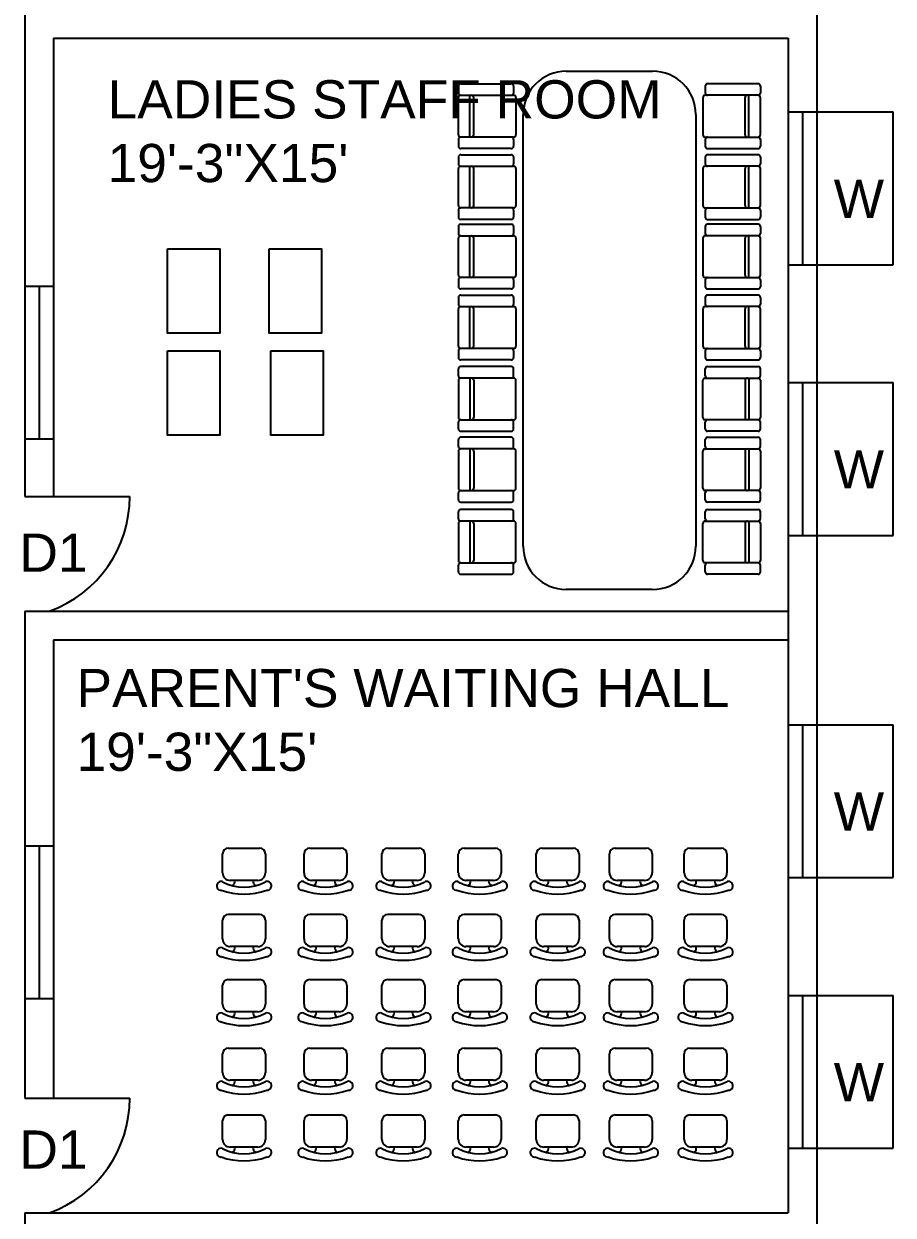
# Model space of a CAD drawing. Header units: inches. Extents: x 677 to 5195, y 405 to 5099.
# Drawn here: x 1105.9 to 1379.2, y 1172.4 to 1546.7 of the extents above; entities that cross this region are included whole.
import ezdxf

# ---------------------------------------------------------------- set-up
doc = ezdxf.new("R2010")
doc.units = ezdxf.units.IN
doc.header["$MEASUREMENT"] = 0
for name, color, linetype in [('blocks', 255, 'Continuous'), ('door', 180, 'Continuous'), ('text', 240, 'Continuous'), ('window', 104, 'Continuous')]:
    doc.layers.add(name, color=color, linetype=linetype)
doc.styles.get("Standard").update_dxf_attribs({"font": 'arial.ttf'})

# ---------------------------------------------------------------- blocks, each defined once
blk = doc.blocks.new('A$C1BC07270')
for p, q in [((1111, 4168), (1111, 3464)), ((1143, 4200), (1239, 4200)), ((1271, 4168), (1271, 3432)), ((1819, 4200), (1303, 4200)), ((1851, 3432), (1851, 4168)), ((1883, 4200), (1979, 4200)), ((2011, 3464), (2011, 4168)), ((2114, 4168), (2114, 3464)), ((2146, 4200), (2242, 4200)), ((2274, 4168), (2274, 3432)), ((2822, 4200), (2306, 4200)), ((2854, 3432), (2854, 4168)), ((2886, 4200), (2982, 4200)), ((3014, 3464), (3014, 4168)), ((3098, 4168), (3098, 3464)), ((3130, 4200), (3226, 4200)), ((3258, 4168), (3258, 3432)), ((3806, 4200), (3290, 4200)), ((3838, 3432), (3838, 4168)), ((3870, 4200), (3966, 4200)), ((3998, 3464), (3998, 4168)), ((4090, 3464), (4090, 4168)), ((4218, 4200), (4122, 4200)), ((4250, 3432), (4250, 4168)), ((4282, 4200), (4798, 4200)), ((4830, 4168), (4830, 3432)), ((4958, 4200), (4862, 4200)), ((4990, 4168), (4990, 3464)), ((5075, 3464), (5075, 4168)), ((5203, 4200), (5107, 4200)), ((5235, 3432), (5235, 4168)), ((5267, 4200), (5783, 4200)), ((5815, 4168), (5815, 3432)), ((5943, 4200), (5847, 4200)), ((5975, 4168), (5975, 3464)), ((6041, 3464), (6041, 4168)), ((6169, 4200), (6073, 4200)), ((6201, 3432), (6201, 4168)), ((6233, 4200), (6749, 4200)), ((6781, 4168), (6781, 3432)), ((6909, 4200), (6813, 4200)), ((6941, 4168), (6941, 3464)), ((7026, 3464), (7026, 4168)), ((7154, 4200), (7058, 4200)), ((7186, 3432), (7186, 4168)), ((7218, 4200), (7734, 4200)), ((7766, 4168), (7766, 3432)), ((7894, 4200), (7798, 4200)), ((7926, 4168), (7926, 3464)), ((1851, 4040), (1271, 4040)), ((1819, 3987), (1303, 3987)), ((2854, 4040), (2274, 4040)), ((2822, 3987), (2306, 3987)), ((3838, 4040), (3258, 4040)), ((3806, 3987), (3290, 3987)), ((4250, 4040), (4830, 4040)), ((4282, 3987), (4798, 3987)), ((5235, 4040), (5815, 4040)), ((5267, 3987), (5783, 3987)), ((6201, 4040), (6781, 4040)), ((6233, 3987), (6749, 3987)), ((7186, 4040), (7766, 4040)), ((7218, 3987), (7734, 3987)), ((1143, 3432), (1239, 3432)), ((1303, 3400), (1819, 3400)), ((1883, 3432), (1979, 3432)), ((2146, 3432), (2242, 3432)), ((2306, 3400), (2822, 3400)), ((2886, 3432), (2982, 3432)), ((3130, 3432), (3226, 3432)), ((3290, 3400), (3806, 3400)), ((3870, 3432), (3966, 3432)), ((4218, 3432), (4122, 3432)), ((4798, 3400), (4282, 3400)), ((4958, 3432), (4862, 3432)), ((5203, 3432), (5107, 3432)), ((5783, 3400), (5267, 3400)), ((5943, 3432), (5847, 3432)), ((6169, 3432), (6073, 3432)), ((6749, 3400), (6233, 3400)), ((6909, 3432), (6813, 3432)), ((7154, 3432), (7058, 3432)), ((7734, 3400), (7218, 3400)), ((7894, 3432), (7798, 3432)), ((1500, 3300), (7500, 3300)), ((900, 1500), (900, 2700)), ((8100, 2700), (8100, 1500)), ((7500, 900), (1500, 900)), ((1111, 32), (1111, 736)), ((1143, 768), (1239, 768)), ((1271, 32), (1271, 768)), ((1303, 800), (1819, 800)), ((1851, 768), (1851, 32)), ((1883, 768), (1979, 768)), ((2011, 736), (2011, 32)), ((2114, 32), (2114, 736)), ((2146, 768), (2242, 768)), ((2274, 32), (2274, 768)), ((2306, 800), (2822, 800)), ((2854, 768), (2854, 32)), ((2886, 768), (2982, 768)), ((3014, 736), (3014, 32)), ((3098, 32), (3098, 736)), ((3130, 768), (3226, 768)), ((3258, 32), (3258, 768)), ((3290, 800), (3806, 800)), ((3838, 768), (3838, 32)), ((3870, 768), (3966, 768)), ((3998, 736), (3998, 32)), ((4090, 736), (4090, 32)), ((4218, 768), (4122, 768)), ((4250, 768), (4250, 32)), ((4798, 800), (4282, 800)), ((4830, 32), (4830, 768)), ((4958, 768), (4862, 768)), ((4990, 32), (4990, 736)), ((5075, 736), (5075, 32)), ((5203, 768), (5107, 768)), ((5235, 768), (5235, 32)), ((5783, 800), (5267, 800)), ((5815, 32), (5815, 768)), ((5943, 768), (5847, 768)), ((5975, 32), (5975, 736)), ((6041, 736), (6041, 32)), ((6169, 768), (6073, 768)), ((6201, 768), (6201, 32)), ((6749, 800), (6233, 800)), ((6781, 32), (6781, 768)), ((6909, 768), (6813, 768)), ((6941, 32), (6941, 736)), ((7026, 736), (7026, 32)), ((7154, 768), (7058, 768)), ((7186, 768), (7186, 32)), ((7734, 800), (7218, 800)), ((7766, 32), (7766, 768)), ((7894, 768), (7798, 768)), ((7926, 32), (7926, 736)), ((1819, 213), (1303, 213)), ((2822, 213), (2306, 213)), ((3806, 213), (3290, 213)), ((4282, 213), (4798, 213)), ((5267, 213), (5783, 213)), ((6233, 213), (6749, 213)), ((7218, 213), (7734, 213)), ((1851, 160), (1271, 160)), ((2854, 160), (2274, 160)), ((3838, 160), (3258, 160)), ((4250, 160), (4830, 160)), ((5235, 160), (5815, 160)), ((6201, 160), (6781, 160)), ((7186, 160), (7766, 160)), ((1143, 0), (1239, 0)), ((1819, 0), (1303, 0)), ((1883, 0), (1979, 0)), ((2146, 0), (2242, 0)), ((2822, 0), (2306, 0)), ((2886, 0), (2982, 0)), ((3130, 0), (3226, 0)), ((3806, 0), (3290, 0)), ((3870, 0), (3966, 0)), ((4218, 0), (4122, 0)), ((4282, 0), (4798, 0)), ((4958, 0), (4862, 0)), ((5203, 0), (5107, 0)), ((5267, 0), (5783, 0)), ((5943, 0), (5847, 0)), ((6169, 0), (6073, 0)), ((6233, 0), (6749, 0)), ((6909, 0), (6813, 0)), ((7154, 0), (7058, 0)), ((7218, 0), (7734, 0)), ((7894, 0), (7798, 0))]:
    blk.add_line(p, q)
for centre, radius, start, end in [((1143, 4168), 32, 90, 180), ((1239, 4168), 32, 0, 90), ((1303, 4168), 32, 90, 180), ((1819, 4168), 32, 0, 90), ((1883, 4168), 32, 90, 180), ((1979, 4168), 32, 0, 90), ((2146, 4168), 32, 90, 180), ((2242, 4168), 32, 0, 90), ((2306, 4168), 32, 90, 180), ((2822, 4168), 32, 0, 90), ((2886, 4168), 32, 90, 180), ((2982, 4168), 32, 0, 90), ((3130, 4168), 32, 90, 180), ((3226, 4168), 32, 0, 90), ((3290, 4168), 32, 90, 180), ((3806, 4168), 32, 0, 90), ((3870, 4168), 32, 90, 180), ((3966, 4168), 32, 0, 90), ((4122, 4168), 32, 90, 180), ((4218, 4168), 32, 0, 90), ((4282, 4168), 32, 90, 180), ((4798, 4168), 32, 0, 90), ((4862, 4168), 32, 90, 180), ((4958, 4168), 32, 0, 90), ((5107, 4168), 32, 90, 180), ((5203, 4168), 32, 0, 90), ((5267, 4168), 32, 90, 180), ((5783, 4168), 32, 0, 90), ((5847, 4168), 32, 90, 180), ((5943, 4168), 32, 0, 90), ((6073, 4168), 32, 90, 180), ((6169, 4168), 32, 0, 90), ((6233, 4168), 32, 90, 180), ((6749, 4168), 32, 0, 90), ((6813, 4168), 32, 90, 180), ((6909, 4168), 32, 0, 90), ((7058, 4168), 32, 90, 180), ((7154, 4168), 32, 0, 90), ((7218, 4168), 32, 90, 180), ((7734, 4168), 32, 0, 90), ((7798, 4168), 32, 90, 180), ((7894, 4168), 32, 0, 90), ((1303, 4019), 32, 180, 270), ((1819, 4019), 32, 270, 0), ((2306, 4019), 32, 180, 270), ((2822, 4019), 32, 270, 0), ((3290, 4019), 32, 180, 270), ((3806, 4019), 32, 270, 0), ((4282, 4019), 32, 180, 270), ((4798, 4019), 32, 270, 0), ((5267, 4019), 32, 180, 270), ((5783, 4019), 32, 270, 0), ((6233, 4019), 32, 180, 270), ((6749, 4019), 32, 270, 0), ((7218, 4019), 32, 180, 270), ((7734, 4019), 32, 270, 0), ((1143, 3464), 32, 180, 270), ((1239, 3464), 32, 270, 0), ((1303, 3432), 32, 180, 270), ((1819, 3432), 32, 270, 0), ((1883, 3464), 32, 180, 270), ((1979, 3464), 32, 270, 0), ((2146, 3464), 32, 180, 270), ((2242, 3464), 32, 270, 0), ((2306, 3432), 32, 180, 270), ((2822, 3432), 32, 270, 0), ((2886, 3464), 32, 180, 270), ((2982, 3464), 32, 270, 0), ((3130, 3464), 32, 180, 270), ((3226, 3464), 32, 270, 0), ((3290, 3432), 32, 180, 270), ((3806, 3432), 32, 270, 0), ((3870, 3464), 32, 180, 270), ((3966, 3464), 32, 270, 0), ((4122, 3464), 32, 180, 270), ((4218, 3464), 32, 270, 0), ((4282, 3432), 32, 180, 270), ((4798, 3432), 32, 270, 0), ((4862, 3464), 32, 180, 270), ((4958, 3464), 32, 270, 0), ((5107, 3464), 32, 180, 270), ((5203, 3464), 32, 270, 0), ((5267, 3432), 32, 180, 270), ((5783, 3432), 32, 270, 0), ((5847, 3464), 32, 180, 270), ((5943, 3464), 32, 270, 0), ((6073, 3464), 32, 180, 270), ((6169, 3464), 32, 270, 0), ((6233, 3432), 32, 180, 270), ((6749, 3432), 32, 270, 0), ((6813, 3464), 32, 180, 270), ((6909, 3464), 32, 270, 0), ((7058, 3464), 32, 180, 270), ((7154, 3464), 32, 270, 0), ((7218, 3432), 32, 180, 270), ((7734, 3432), 32, 270, 0), ((7798, 3464), 32, 180, 270), ((7894, 3464), 32, 270, 0), ((1500, 2700), 600, 90, 180), ((7500, 2700), 600, 0, 90), ((1500, 1500), 600, 180, 270), ((7500, 1500), 600, 270, 0), ((1143, 736), 32, 90, 180), ((1239, 736), 32, 0, 90), ((1303, 768), 32, 90, 180), ((1819, 768), 32, 0, 90), ((1883, 736), 32, 90, 180), ((1979, 736), 32, 0, 90), ((2146, 736), 32, 90, 180), ((2242, 736), 32, 0, 90), ((2306, 768), 32, 90, 180), ((2822, 768), 32, 0, 90), ((2886, 736), 32, 90, 180), ((2982, 736), 32, 0, 90), ((3130, 736), 32, 90, 180), ((3226, 736), 32, 0, 90), ((3290, 768), 32, 90, 180), ((3806, 768), 32, 0, 90), ((3870, 736), 32, 90, 180), ((3966, 736), 32, 0, 90), ((4122, 736), 32, 90, 180), ((4218, 736), 32, 0, 90), ((4282, 768), 32, 90, 180), ((4798, 768), 32, 0, 90), ((4862, 736), 32, 90, 180), ((4958, 736), 32, 0, 90), ((5107, 736), 32, 90, 180), ((5203, 736), 32, 0, 90), ((5267, 768), 32, 90, 180), ((5783, 768), 32, 0, 90), ((5847, 736), 32, 90, 180), ((5943, 736), 32, 0, 90), ((6073, 736), 32, 90, 180), ((6169, 736), 32, 0, 90), ((6233, 768), 32, 90, 180), ((6749, 768), 32, 0, 90), ((6813, 736), 32, 90, 180), ((6909, 736), 32, 0, 90), ((7058, 736), 32, 90, 180), ((7154, 736), 32, 0, 90), ((7218, 768), 32, 90, 180), ((7734, 768), 32, 0, 90), ((7798, 736), 32, 90, 180), ((7894, 736), 32, 0, 90), ((1303, 181), 32, 90, 180), ((1819, 181), 32, 0, 90), ((2306, 181), 32, 90, 180), ((2822, 181), 32, 0, 90), ((3290, 181), 32, 90, 180), ((3806, 181), 32, 0, 90), ((4282, 181), 32, 90, 180), ((4798, 181), 32, 0, 90), ((5267, 181), 32, 90, 180), ((5783, 181), 32, 0, 90), ((6233, 181), 32, 90, 180), ((6749, 181), 32, 0, 90), ((7218, 181), 32, 90, 180), ((7734, 181), 32, 0, 90), ((1143, 32), 32, 180, 270), ((1239, 32), 32, 270, 0), ((1303, 32), 32, 180, 270), ((1819, 32), 32, 270, 0), ((1883, 32), 32, 180, 270), ((1979, 32), 32, 270, 0), ((2146, 32), 32, 180, 270), ((2242, 32), 32, 270, 0), ((2306, 32), 32, 180, 270), ((2822, 32), 32, 270, 0), ((2886, 32), 32, 180, 270), ((2982, 32), 32, 270, 0), ((3130, 32), 32, 180, 270), ((3226, 32), 32, 270, 0), ((3290, 32), 32, 180, 270), ((3806, 32), 32, 270, 0), ((3870, 32), 32, 180, 270), ((3966, 32), 32, 270, 0), ((4122, 32), 32, 180, 270), ((4218, 32), 32, 270, 0), ((4282, 32), 32, 180, 270), ((4798, 32), 32, 270, 0), ((4862, 32), 32, 180, 270), ((4958, 32), 32, 270, 0), ((5107, 32), 32, 180, 270), ((5203, 32), 32, 270, 0), ((5267, 32), 32, 180, 270), ((5783, 32), 32, 270, 0), ((5847, 32), 32, 180, 270), ((5943, 32), 32, 270, 0), ((6073, 32), 32, 180, 270), ((6169, 32), 32, 270, 0), ((6233, 32), 32, 180, 270), ((6749, 32), 32, 270, 0), ((6813, 32), 32, 180, 270), ((6909, 32), 32, 270, 0), ((7058, 32), 32, 180, 270), ((7154, 32), 32, 270, 0), ((7218, 32), 32, 180, 270), ((7734, 32), 32, 270, 0), ((7798, 32), 32, 180, 270), ((7894, 32), 32, 270, 0)]:
    blk.add_arc(centre, radius, start, end)

msp = doc.modelspace()

# ---------------------------------------------------------------- linework, layer by layer
for p, q in [((1355.19, 2118.19), (1355.19, 975.19)), ((1106.19, 1551.19), (1106.19, 1398.19)), ((1115.19, 1542.19), (1346.19, 1542.19)), ((1115.19, 1542.19), (1115.19, 1398.19)), ((1346.19, 1542.19), (1346.19, 1173.19)), ((1106.19, 1398.19), (1115.19, 1398.19)), ((1106.19, 1362.19), (1346.19, 1362.19)), ((1106.19, 1362.19), (1106.19, 1209.19)), ((1115.19, 1353.19), (1346.19, 1353.19)), ((1115.19, 1353.19), (1115.19, 1209.19)), ((1106.19, 1209.19), (1115.19, 1209.19)), ((1106.19, 1173.19), (1346.19, 1173.19)), ((1106.19, 1173.19), (1106.19, 1020.19))]:
    msp.add_line(p, q)
at = {"layer": 'blocks'}
for p, q in [((1170.17, 1287.73), (1180.04, 1287.73)), ((1195.77, 1287.73), (1205.64, 1287.73)), ((1220.27, 1287.73), (1230.14, 1287.73)), ((1244.27, 1287.73), (1254.14, 1287.73)), ((1268.77, 1287.73), (1278.64, 1287.73)), ((1291.77, 1287.73), (1301.64, 1287.73)), ((1315.27, 1287.73), (1325.14, 1287.73)), ((1168.38, 1280), (1168.38, 1285.94)), ((1181.84, 1285.94), (1181.84, 1280)), ((1193.97, 1280), (1193.97, 1285.94)), ((1207.43, 1285.94), (1207.43, 1280)), ((1218.47, 1280), (1218.47, 1285.94)), ((1231.93, 1285.94), (1231.93, 1280)), ((1242.47, 1280), (1242.47, 1285.94)), ((1255.93, 1285.94), (1255.93, 1280)), ((1266.97, 1280), (1266.97, 1285.94)), ((1280.43, 1285.94), (1280.43, 1280)), ((1289.97, 1280), (1289.97, 1285.94)), ((1303.43, 1285.94), (1303.43, 1280)), ((1313.47, 1280), (1313.47, 1285.94)), ((1326.93, 1285.94), (1326.93, 1280)), ((1179.44, 1277.61), (1170.77, 1277.61)), ((1205.04, 1277.61), (1196.37, 1277.61)), ((1229.54, 1277.61), (1220.87, 1277.61)), ((1253.54, 1277.61), (1244.87, 1277.61)), ((1278.04, 1277.61), (1269.37, 1277.61)), ((1301.04, 1277.61), (1292.37, 1277.61)), ((1324.54, 1277.61), (1315.87, 1277.61)), ((1168.38, 1259.22), (1168.38, 1265.15)), ((1170.17, 1266.95), (1180.04, 1266.95)), ((1181.84, 1265.15), (1181.84, 1259.22)), ((1193.97, 1259.22), (1193.97, 1265.15)), ((1195.77, 1266.95), (1205.64, 1266.95)), ((1207.43, 1265.15), (1207.43, 1259.22)), ((1218.47, 1259.22), (1218.47, 1265.15)), ((1220.27, 1266.95), (1230.14, 1266.95)), ((1231.93, 1265.15), (1231.93, 1259.22)), ((1242.47, 1259.22), (1242.47, 1265.15)), ((1244.27, 1266.95), (1254.14, 1266.95)), ((1255.93, 1265.15), (1255.93, 1259.22)), ((1266.97, 1259.22), (1266.97, 1265.15)), ((1268.77, 1266.95), (1278.64, 1266.95)), ((1280.43, 1265.15), (1280.43, 1259.22)), ((1289.97, 1259.22), (1289.97, 1265.15)), ((1291.77, 1266.95), (1301.64, 1266.95)), ((1303.43, 1265.15), (1303.43, 1259.22)), ((1313.47, 1259.22), (1313.47, 1265.15)), ((1315.27, 1266.95), (1325.14, 1266.95)), ((1326.93, 1265.15), (1326.93, 1259.22)), ((1179.44, 1256.83), (1170.77, 1256.83)), ((1205.04, 1256.83), (1196.37, 1256.83)), ((1229.54, 1256.83), (1220.87, 1256.83)), ((1253.54, 1256.83), (1244.87, 1256.83)), ((1278.04, 1256.83), (1269.37, 1256.83)), ((1301.04, 1256.83), (1292.37, 1256.83)), ((1324.54, 1256.83), (1315.87, 1256.83)), ((1170.17, 1246.45), (1180.04, 1246.45)), ((1195.77, 1246.45), (1205.64, 1246.45)), ((1220.27, 1246.45), (1230.14, 1246.45)), ((1244.27, 1246.45), (1254.14, 1246.45)), ((1268.77, 1246.45), (1278.64, 1246.45)), ((1291.77, 1246.45), (1301.64, 1246.45)), ((1315.27, 1246.45), (1325.14, 1246.45)), ((1168.38, 1238.72), (1168.38, 1244.65)), ((1181.84, 1244.65), (1181.84, 1238.72)), ((1193.97, 1238.72), (1193.97, 1244.65)), ((1207.43, 1244.65), (1207.43, 1238.72)), ((1218.47, 1238.72), (1218.47, 1244.65)), ((1231.93, 1244.65), (1231.93, 1238.72)), ((1242.47, 1238.72), (1242.47, 1244.65)), ((1255.93, 1244.65), (1255.93, 1238.72)), ((1266.97, 1238.72), (1266.97, 1244.65)), ((1280.43, 1244.65), (1280.43, 1238.72)), ((1289.97, 1238.72), (1289.97, 1244.65)), ((1303.43, 1244.65), (1303.43, 1238.72)), ((1313.47, 1238.72), (1313.47, 1244.65)), ((1326.93, 1244.65), (1326.93, 1238.72)), ((1179.44, 1236.33), (1170.77, 1236.33)), ((1205.04, 1236.33), (1196.37, 1236.33)), ((1229.54, 1236.33), (1220.87, 1236.33)), ((1253.54, 1236.33), (1244.87, 1236.33)), ((1278.04, 1236.33), (1269.37, 1236.33)), ((1301.04, 1236.33), (1292.37, 1236.33)), ((1324.54, 1236.33), (1315.87, 1236.33)), ((1170.17, 1224.95), (1180.04, 1224.95)), ((1195.77, 1224.95), (1205.64, 1224.95)), ((1220.27, 1224.95), (1230.14, 1224.95)), ((1244.27, 1224.95), (1254.14, 1224.95)), ((1268.77, 1224.95), (1278.64, 1224.95)), ((1291.77, 1224.95), (1301.64, 1224.95)), ((1315.27, 1224.95), (1325.14, 1224.95)), ((1168.38, 1217.22), (1168.38, 1223.15)), ((1181.84, 1223.15), (1181.84, 1217.22)), ((1193.97, 1217.22), (1193.97, 1223.15)), ((1207.43, 1223.15), (1207.43, 1217.22)), ((1218.47, 1217.22), (1218.47, 1223.15)), ((1231.93, 1223.15), (1231.93, 1217.22)), ((1242.47, 1217.22), (1242.47, 1223.15)), ((1255.93, 1223.15), (1255.93, 1217.22)), ((1266.97, 1217.22), (1266.97, 1223.15)), ((1280.43, 1223.15), (1280.43, 1217.22)), ((1289.97, 1217.22), (1289.97, 1223.15)), ((1303.43, 1223.15), (1303.43, 1217.22)), ((1313.47, 1217.22), (1313.47, 1223.15)), ((1326.93, 1223.15), (1326.93, 1217.22)), ((1179.44, 1214.83), (1170.77, 1214.83)), ((1205.04, 1214.83), (1196.37, 1214.83)), ((1229.54, 1214.83), (1220.87, 1214.83)), ((1253.54, 1214.83), (1244.87, 1214.83)), ((1278.04, 1214.83), (1269.37, 1214.83)), ((1301.04, 1214.83), (1292.37, 1214.83)), ((1324.54, 1214.83), (1315.87, 1214.83)), ((1168.38, 1196.22), (1168.38, 1202.15)), ((1170.17, 1203.95), (1180.04, 1203.95)), ((1181.84, 1202.15), (1181.84, 1196.22)), ((1193.97, 1196.22), (1193.97, 1202.15)), ((1195.77, 1203.95), (1205.64, 1203.95)), ((1207.43, 1202.15), (1207.43, 1196.22)), ((1218.47, 1196.22), (1218.47, 1202.15)), ((1220.27, 1203.95), (1230.14, 1203.95)), ((1231.93, 1202.15), (1231.93, 1196.22)), ((1242.47, 1196.22), (1242.47, 1202.15)), ((1244.27, 1203.95), (1254.14, 1203.95)), ((1255.93, 1202.15), (1255.93, 1196.22)), ((1266.97, 1196.22), (1266.97, 1202.15)), ((1268.77, 1203.95), (1278.64, 1203.95)), ((1280.43, 1202.15), (1280.43, 1196.22)), ((1289.97, 1196.22), (1289.97, 1202.15)), ((1291.77, 1203.95), (1301.64, 1203.95)), ((1303.43, 1202.15), (1303.43, 1196.22)), ((1313.47, 1196.22), (1313.47, 1202.15)), ((1315.27, 1203.95), (1325.14, 1203.95)), ((1326.93, 1202.15), (1326.93, 1196.22)), ((1179.44, 1193.83), (1170.77, 1193.83)), ((1205.04, 1193.83), (1196.37, 1193.83)), ((1229.54, 1193.83), (1220.87, 1193.83)), ((1253.54, 1193.83), (1244.87, 1193.83)), ((1278.04, 1193.83), (1269.37, 1193.83)), ((1301.04, 1193.83), (1292.37, 1193.83)), ((1324.54, 1193.83), (1315.87, 1193.83))]:
    msp.add_line(p, q, dxfattribs=at)
for points in [[(1151, 1476), (1167.5, 1476), (1167.5, 1449.5), (1151, 1449.5)], [(1183, 1476), (1199.5, 1476), (1199.5, 1449.5), (1183, 1449.5)], [(1151, 1444), (1167.5, 1444), (1167.5, 1417.5), (1151, 1417.5)], [(1183.5, 1444), (1200, 1444), (1200, 1417.5), (1183.5, 1417.5)]]:
    msp.add_lwpolyline(points, close=True, dxfattribs=at)
for centre, radius, start, end in [((1170.17, 1285.94), 1.79, 90, 180), ((1180.04, 1285.94), 1.79, 360, 90), ((1195.77, 1285.94), 1.79, 90, 180), ((1205.64, 1285.94), 1.79, 360, 90), ((1220.27, 1285.94), 1.79, 90, 180), ((1230.14, 1285.94), 1.79, 360, 90), ((1244.27, 1285.94), 1.79, 90, 180), ((1254.14, 1285.94), 1.79, 360, 90), ((1268.77, 1285.94), 1.79, 90, 180), ((1278.64, 1285.94), 1.79, 360, 90), ((1291.77, 1285.94), 1.79, 90, 180), ((1301.64, 1285.94), 1.79, 360, 90), ((1315.27, 1285.94), 1.79, 90, 180), ((1325.14, 1285.94), 1.79, 360, 90), ((1170.77, 1280), 2.39, 180, 270), ((1179.44, 1280), 2.39, 270, 0), ((1196.37, 1280), 2.39, 180, 270), ((1205.04, 1280), 2.39, 270, 0), ((1220.87, 1280), 2.39, 180, 270), ((1229.54, 1280), 2.39, 270, 0), ((1244.87, 1280), 2.39, 180, 270), ((1253.54, 1280), 2.39, 270, 0), ((1269.37, 1280), 2.39, 180, 270), ((1278.04, 1280), 2.39, 270, 0), ((1292.37, 1280), 2.39, 180, 270), ((1301.04, 1280), 2.39, 270, 0), ((1315.87, 1280), 2.39, 180, 270), ((1324.54, 1280), 2.39, 270, 0), ((1167.89, 1275.89), 1.39, 71.982, 273.2071), ((1175.11, 1290.16), 14.63, 242.3234, 297.6766), ((1170.93, 1277.14), 1.26, 294.6179, 21.9662), ((1179.28, 1277.14), 1.26, 158.0338, 245.3821), ((1182.33, 1275.89), 1.39, 266.7929, 108.018), ((1193.48, 1275.89), 1.39, 71.982, 273.2071), ((1200.7, 1290.16), 14.63, 242.3234, 297.6766), ((1196.53, 1277.14), 1.26, 294.6179, 21.9662), ((1204.88, 1277.14), 1.26, 158.0338, 245.3821), ((1207.93, 1275.89), 1.39, 266.7929, 108.018), ((1217.98, 1275.89), 1.39, 71.982, 273.2071), ((1225.2, 1290.16), 14.63, 242.3234, 297.6766), ((1221.03, 1277.14), 1.26, 294.6179, 21.9662), ((1229.38, 1277.14), 1.26, 158.0338, 245.3821), ((1232.43, 1275.89), 1.39, 266.7929, 108.018), ((1241.98, 1275.89), 1.39, 71.982, 273.2071), ((1249.2, 1290.16), 14.63, 242.3234, 297.6766), ((1245.03, 1277.14), 1.26, 294.6179, 21.9662), ((1253.38, 1277.14), 1.26, 158.0338, 245.3821), ((1256.43, 1275.89), 1.39, 266.7929, 108.018), ((1266.48, 1275.89), 1.39, 71.982, 273.2071), ((1273.7, 1290.16), 14.63, 242.3234, 297.6766), ((1269.53, 1277.14), 1.26, 294.6179, 21.9662), ((1277.88, 1277.14), 1.26, 158.0338, 245.3821), ((1280.93, 1275.89), 1.39, 266.7929, 108.018), ((1289.48, 1275.89), 1.39, 71.982, 273.2071), ((1296.7, 1290.16), 14.63, 242.3234, 297.6766), ((1292.53, 1277.14), 1.26, 294.6179, 21.9662), ((1300.88, 1277.14), 1.26, 158.0338, 245.3821), ((1303.93, 1275.89), 1.39, 266.7929, 108.018), ((1312.98, 1275.89), 1.39, 71.982, 273.2071), ((1320.2, 1290.16), 14.63, 242.3234, 297.6766), ((1316.03, 1277.14), 1.26, 294.6179, 21.9662), ((1324.38, 1277.14), 1.26, 158.0338, 245.3821), ((1327.43, 1275.89), 1.39, 266.7929, 108.018), ((1175.11, 1294.79), 21.51, 250.5956, 289.4044), ((1200.7, 1294.79), 21.51, 250.5956, 289.4044), ((1225.2, 1294.79), 21.51, 250.5956, 289.4044), ((1249.2, 1294.79), 21.51, 250.5956, 289.4044), ((1273.7, 1294.79), 21.51, 250.5956, 289.4044), ((1296.7, 1294.79), 21.51, 250.5956, 289.4044), ((1320.2, 1294.79), 21.51, 250.5956, 289.4044), ((1170.17, 1265.15), 1.79, 90, 180), ((1180.04, 1265.15), 1.79, 0, 90), ((1195.77, 1265.15), 1.79, 90, 180), ((1205.64, 1265.15), 1.79, 0, 90), ((1220.27, 1265.15), 1.79, 90, 180), ((1230.14, 1265.15), 1.79, 0, 90), ((1244.27, 1265.15), 1.79, 90, 180), ((1254.14, 1265.15), 1.79, 0, 90), ((1268.77, 1265.15), 1.79, 90, 180), ((1278.64, 1265.15), 1.79, 0, 90), ((1291.77, 1265.15), 1.79, 90, 180), ((1301.64, 1265.15), 1.79, 0, 90), ((1315.27, 1265.15), 1.79, 90, 180), ((1325.14, 1265.15), 1.79, 0, 90), ((1170.77, 1259.22), 2.39, 180, 270), ((1179.44, 1259.22), 2.39, 270, 0), ((1196.37, 1259.22), 2.39, 180, 270), ((1205.04, 1259.22), 2.39, 270, 0), ((1220.87, 1259.22), 2.39, 180, 270), ((1229.54, 1259.22), 2.39, 270, 0), ((1244.87, 1259.22), 2.39, 180, 270), ((1253.54, 1259.22), 2.39, 270, 0), ((1269.37, 1259.22), 2.39, 180, 270), ((1278.04, 1259.22), 2.39, 270, 0), ((1292.37, 1259.22), 2.39, 180, 270), ((1301.04, 1259.22), 2.39, 270, 0), ((1315.87, 1259.22), 2.39, 180, 270), ((1324.54, 1259.22), 2.39, 270, 0), ((1167.89, 1255.1), 1.39, 71.982, 273.2071), ((1175.11, 1269.38), 14.63, 242.3234, 297.6766), ((1170.93, 1256.36), 1.26, 294.6179, 21.9662), ((1179.28, 1256.36), 1.26, 158.0338, 245.3821), ((1182.33, 1255.1), 1.39, 266.7929, 108.018), ((1193.48, 1255.1), 1.39, 71.982, 273.2071), ((1200.7, 1269.38), 14.63, 242.3234, 297.6766), ((1196.53, 1256.36), 1.26, 294.6179, 21.9662), ((1204.88, 1256.36), 1.26, 158.0338, 245.3821), ((1207.93, 1255.1), 1.39, 266.7929, 108.018), ((1217.98, 1255.1), 1.39, 71.982, 273.2071), ((1225.2, 1269.38), 14.63, 242.3234, 297.6766), ((1221.03, 1256.36), 1.26, 294.6179, 21.9662), ((1229.38, 1256.36), 1.26, 158.0338, 245.3821), ((1232.43, 1255.1), 1.39, 266.7929, 108.018), ((1241.98, 1255.1), 1.39, 71.982, 273.2071), ((1249.2, 1269.38), 14.63, 242.3234, 297.6766), ((1245.03, 1256.36), 1.26, 294.6179, 21.9662), ((1253.38, 1256.36), 1.26, 158.0338, 245.3821), ((1256.43, 1255.1), 1.39, 266.7929, 108.018), ((1266.48, 1255.1), 1.39, 71.982, 273.2071), ((1273.7, 1269.38), 14.63, 242.3234, 297.6766), ((1269.53, 1256.36), 1.26, 294.6179, 21.9662), ((1277.88, 1256.36), 1.26, 158.0338, 245.3821), ((1280.93, 1255.1), 1.39, 266.7929, 108.018), ((1289.48, 1255.1), 1.39, 71.982, 273.2071), ((1296.7, 1269.38), 14.63, 242.3234, 297.6766), ((1292.53, 1256.36), 1.26, 294.6179, 21.9662), ((1300.88, 1256.36), 1.26, 158.0338, 245.3821), ((1303.93, 1255.1), 1.39, 266.7929, 108.018), ((1312.98, 1255.1), 1.39, 71.982, 273.2071), ((1320.2, 1269.38), 14.63, 242.3234, 297.6766), ((1316.03, 1256.36), 1.26, 294.6179, 21.9662), ((1324.38, 1256.36), 1.26, 158.0338, 245.3821), ((1327.43, 1255.1), 1.39, 266.7929, 108.018), ((1175.11, 1274.01), 21.51, 250.5956, 289.4044), ((1200.7, 1274.01), 21.51, 250.5956, 289.4044), ((1225.2, 1274.01), 21.51, 250.5956, 289.4044), ((1249.2, 1274.01), 21.51, 250.5956, 289.4044), ((1273.7, 1274.01), 21.51, 250.5956, 289.4044), ((1296.7, 1274.01), 21.51, 250.5956, 289.4044), ((1320.2, 1274.01), 21.51, 250.5956, 289.4044), ((1170.17, 1244.65), 1.79, 90, 180), ((1180.04, 1244.65), 1.79, 0, 90), ((1195.77, 1244.65), 1.79, 90, 180), ((1205.64, 1244.65), 1.79, 0, 90), ((1220.27, 1244.65), 1.79, 90, 180), ((1230.14, 1244.65), 1.79, 0, 90), ((1244.27, 1244.65), 1.79, 90, 180), ((1254.14, 1244.65), 1.79, 0, 90), ((1268.77, 1244.65), 1.79, 90, 180), ((1278.64, 1244.65), 1.79, 0, 90), ((1291.77, 1244.65), 1.79, 90, 180), ((1301.64, 1244.65), 1.79, 0, 90), ((1315.27, 1244.65), 1.79, 90, 180), ((1325.14, 1244.65), 1.79, 0, 90), ((1167.89, 1234.6), 1.39, 71.982, 273.2071), ((1175.11, 1248.88), 14.63, 242.3234, 297.6766), ((1170.77, 1238.72), 2.39, 180, 270), ((1170.93, 1235.86), 1.26, 294.6179, 21.9662), ((1179.28, 1235.86), 1.26, 158.0338, 245.3821), ((1179.44, 1238.72), 2.39, 270, 0), ((1182.33, 1234.6), 1.39, 266.7929, 108.018), ((1193.48, 1234.6), 1.39, 71.982, 273.2071), ((1200.7, 1248.88), 14.63, 242.3234, 297.6766), ((1196.37, 1238.72), 2.39, 180, 270), ((1196.53, 1235.86), 1.26, 294.6179, 21.9662), ((1204.88, 1235.86), 1.26, 158.0338, 245.3821), ((1205.04, 1238.72), 2.39, 270, 0), ((1207.93, 1234.6), 1.39, 266.7929, 108.018), ((1217.98, 1234.6), 1.39, 71.982, 273.2071), ((1225.2, 1248.88), 14.63, 242.3234, 297.6766), ((1220.87, 1238.72), 2.39, 180, 270), ((1221.03, 1235.86), 1.26, 294.6179, 21.9662), ((1229.38, 1235.86), 1.26, 158.0338, 245.3821), ((1229.54, 1238.72), 2.39, 270, 0), ((1232.43, 1234.6), 1.39, 266.7929, 108.018), ((1241.98, 1234.6), 1.39, 71.982, 273.2071), ((1249.2, 1248.88), 14.63, 242.3234, 297.6766), ((1244.87, 1238.72), 2.39, 180, 270), ((1245.03, 1235.86), 1.26, 294.6179, 21.9662), ((1253.38, 1235.86), 1.26, 158.0338, 245.3821), ((1253.54, 1238.72), 2.39, 270, 0), ((1256.43, 1234.6), 1.39, 266.7929, 108.018), ((1266.48, 1234.6), 1.39, 71.982, 273.2071), ((1273.7, 1248.88), 14.63, 242.3234, 297.6766), ((1269.37, 1238.72), 2.39, 180, 270), ((1269.53, 1235.86), 1.26, 294.6179, 21.9662), ((1277.88, 1235.86), 1.26, 158.0338, 245.3821), ((1278.04, 1238.72), 2.39, 270, 0), ((1280.93, 1234.6), 1.39, 266.7929, 108.018), ((1289.48, 1234.6), 1.39, 71.982, 273.2071), ((1296.7, 1248.88), 14.63, 242.3234, 297.6766), ((1292.37, 1238.72), 2.39, 180, 270), ((1292.53, 1235.86), 1.26, 294.6179, 21.9662), ((1300.88, 1235.86), 1.26, 158.0338, 245.3821), ((1301.04, 1238.72), 2.39, 270, 0), ((1303.93, 1234.6), 1.39, 266.7929, 108.018), ((1312.98, 1234.6), 1.39, 71.982, 273.2071), ((1320.2, 1248.88), 14.63, 242.3234, 297.6766), ((1315.87, 1238.72), 2.39, 180, 270), ((1316.03, 1235.86), 1.26, 294.6179, 21.9662), ((1324.38, 1235.86), 1.26, 158.0338, 245.3821), ((1324.54, 1238.72), 2.39, 270, 0), ((1327.43, 1234.6), 1.39, 266.7929, 108.018), ((1175.11, 1253.51), 21.51, 250.5956, 289.4044), ((1200.7, 1253.51), 21.51, 250.5956, 289.4044), ((1225.2, 1253.51), 21.51, 250.5956, 289.4044), ((1249.2, 1253.51), 21.51, 250.5956, 289.4044), ((1273.7, 1253.51), 21.51, 250.5956, 289.4044), ((1296.7, 1253.51), 21.51, 250.5956, 289.4044), ((1320.2, 1253.51), 21.51, 250.5956, 289.4044), ((1170.17, 1223.15), 1.79, 90, 180), ((1180.04, 1223.15), 1.79, 0, 90), ((1195.77, 1223.15), 1.79, 90, 180), ((1205.64, 1223.15), 1.79, 0, 90), ((1220.27, 1223.15), 1.79, 90, 180), ((1230.14, 1223.15), 1.79, 0, 90), ((1244.27, 1223.15), 1.79, 90, 180), ((1254.14, 1223.15), 1.79, 0, 90), ((1268.77, 1223.15), 1.79, 90, 180), ((1278.64, 1223.15), 1.79, 0, 90), ((1291.77, 1223.15), 1.79, 90, 180), ((1301.64, 1223.15), 1.79, 0, 90), ((1315.27, 1223.15), 1.79, 90, 180), ((1325.14, 1223.15), 1.79, 0, 90), ((1170.77, 1217.22), 2.39, 180, 270), ((1179.44, 1217.22), 2.39, 270, 0), ((1196.37, 1217.22), 2.39, 180, 270), ((1205.04, 1217.22), 2.39, 270, 0), ((1220.87, 1217.22), 2.39, 180, 270), ((1229.54, 1217.22), 2.39, 270, 0), ((1244.87, 1217.22), 2.39, 180, 270), ((1253.54, 1217.22), 2.39, 270, 0), ((1269.37, 1217.22), 2.39, 180, 270), ((1278.04, 1217.22), 2.39, 270, 0), ((1292.37, 1217.22), 2.39, 180, 270), ((1301.04, 1217.22), 2.39, 270, 0), ((1315.87, 1217.22), 2.39, 180, 270), ((1324.54, 1217.22), 2.39, 270, 0), ((1167.89, 1213.1), 1.39, 71.982, 273.2071), ((1175.11, 1227.38), 14.63, 242.3234, 297.6766), ((1170.93, 1214.36), 1.26, 294.6179, 21.9662), ((1179.28, 1214.36), 1.26, 158.0338, 245.3821), ((1182.33, 1213.1), 1.39, 266.7929, 108.018), ((1193.48, 1213.1), 1.39, 71.982, 273.2071), ((1200.7, 1227.38), 14.63, 242.3234, 297.6766), ((1196.53, 1214.36), 1.26, 294.6179, 21.9662), ((1204.88, 1214.36), 1.26, 158.0338, 245.3821), ((1207.93, 1213.1), 1.39, 266.7929, 108.018), ((1217.98, 1213.1), 1.39, 71.982, 273.2071), ((1225.2, 1227.38), 14.63, 242.3234, 297.6766), ((1221.03, 1214.36), 1.26, 294.6179, 21.9662), ((1229.38, 1214.36), 1.26, 158.0338, 245.3821), ((1232.43, 1213.1), 1.39, 266.7929, 108.018), ((1241.98, 1213.1), 1.39, 71.982, 273.2071), ((1249.2, 1227.38), 14.63, 242.3234, 297.6766), ((1245.03, 1214.36), 1.26, 294.6179, 21.9662), ((1253.38, 1214.36), 1.26, 158.0338, 245.3821), ((1256.43, 1213.1), 1.39, 266.7929, 108.018), ((1266.48, 1213.1), 1.39, 71.982, 273.2071), ((1273.7, 1227.38), 14.63, 242.3234, 297.6766), ((1269.53, 1214.36), 1.26, 294.6179, 21.9662), ((1277.88, 1214.36), 1.26, 158.0338, 245.3821), ((1280.93, 1213.1), 1.39, 266.7929, 108.018), ((1289.48, 1213.1), 1.39, 71.982, 273.2071), ((1296.7, 1227.38), 14.63, 242.3234, 297.6766), ((1292.53, 1214.36), 1.26, 294.6179, 21.9662), ((1300.88, 1214.36), 1.26, 158.0338, 245.3821), ((1303.93, 1213.1), 1.39, 266.7929, 108.018), ((1312.98, 1213.1), 1.39, 71.982, 273.2071), ((1320.2, 1227.38), 14.63, 242.3234, 297.6766), ((1316.03, 1214.36), 1.26, 294.6179, 21.9662), ((1324.38, 1214.36), 1.26, 158.0338, 245.3821), ((1327.43, 1213.1), 1.39, 266.7929, 108.018), ((1175.11, 1232.01), 21.51, 250.5956, 289.4044), ((1200.7, 1232.01), 21.51, 250.5956, 289.4044), ((1225.2, 1232.01), 21.51, 250.5956, 289.4044), ((1249.2, 1232.01), 21.51, 250.5956, 289.4044), ((1273.7, 1232.01), 21.51, 250.5956, 289.4044), ((1296.7, 1232.01), 21.51, 250.5956, 289.4044), ((1320.2, 1232.01), 21.51, 250.5956, 289.4044), ((1170.17, 1202.15), 1.79, 90, 180), ((1180.04, 1202.15), 1.79, 0, 90), ((1195.77, 1202.15), 1.79, 90, 180), ((1205.64, 1202.15), 1.79, 0, 90), ((1220.27, 1202.15), 1.79, 90, 180), ((1230.14, 1202.15), 1.79, 0, 90), ((1244.27, 1202.15), 1.79, 90, 180), ((1254.14, 1202.15), 1.79, 0, 90), ((1268.77, 1202.15), 1.79, 90, 180), ((1278.64, 1202.15), 1.79, 0, 90), ((1291.77, 1202.15), 1.79, 90, 180), ((1301.64, 1202.15), 1.79, 0, 90), ((1315.27, 1202.15), 1.79, 90, 180), ((1325.14, 1202.15), 1.79, 0, 90), ((1170.77, 1196.22), 2.39, 180, 270), ((1179.44, 1196.22), 2.39, 270, 0), ((1196.37, 1196.22), 2.39, 180, 270), ((1205.04, 1196.22), 2.39, 270, 0), ((1220.87, 1196.22), 2.39, 180, 270), ((1229.54, 1196.22), 2.39, 270, 0), ((1244.87, 1196.22), 2.39, 180, 270), ((1253.54, 1196.22), 2.39, 270, 0), ((1269.37, 1196.22), 2.39, 180, 270), ((1278.04, 1196.22), 2.39, 270, 0), ((1292.37, 1196.22), 2.39, 180, 270), ((1301.04, 1196.22), 2.39, 270, 0), ((1315.87, 1196.22), 2.39, 180, 270), ((1324.54, 1196.22), 2.39, 270, 0), ((1167.89, 1192.1), 1.39, 71.982, 273.2071), ((1175.11, 1211.01), 21.51, 250.5956, 289.4044), ((1175.11, 1206.38), 14.63, 242.3234, 297.6766), ((1170.93, 1193.36), 1.26, 294.6179, 21.9662), ((1179.28, 1193.36), 1.26, 158.0338, 245.3821), ((1182.33, 1192.1), 1.39, 266.7929, 108.018), ((1193.48, 1192.1), 1.39, 71.982, 273.2071), ((1200.7, 1211.01), 21.51, 250.5956, 289.4044), ((1200.7, 1206.38), 14.63, 242.3234, 297.6766), ((1196.53, 1193.36), 1.26, 294.6179, 21.9662), ((1204.88, 1193.36), 1.26, 158.0338, 245.3821), ((1207.93, 1192.1), 1.39, 266.7929, 108.018), ((1217.98, 1192.1), 1.39, 71.982, 273.2071), ((1225.2, 1211.01), 21.51, 250.5956, 289.4044), ((1225.2, 1206.38), 14.63, 242.3234, 297.6766), ((1221.03, 1193.36), 1.26, 294.6179, 21.9662), ((1229.38, 1193.36), 1.26, 158.0338, 245.3821), ((1232.43, 1192.1), 1.39, 266.7929, 108.018), ((1241.98, 1192.1), 1.39, 71.982, 273.2071), ((1249.2, 1211.01), 21.51, 250.5956, 289.4044), ((1249.2, 1206.38), 14.63, 242.3234, 297.6766), ((1245.03, 1193.36), 1.26, 294.6179, 21.9662), ((1253.38, 1193.36), 1.26, 158.0338, 245.3821), ((1256.43, 1192.1), 1.39, 266.7929, 108.018), ((1266.48, 1192.1), 1.39, 71.982, 273.2071), ((1273.7, 1211.01), 21.51, 250.5956, 289.4044), ((1273.7, 1206.38), 14.63, 242.3234, 297.6766), ((1269.53, 1193.36), 1.26, 294.6179, 21.9662), ((1277.88, 1193.36), 1.26, 158.0338, 245.3821), ((1280.93, 1192.1), 1.39, 266.7929, 108.018), ((1289.48, 1192.1), 1.39, 71.982, 273.2071), ((1296.7, 1211.01), 21.51, 250.5956, 289.4044), ((1296.7, 1206.38), 14.63, 242.3234, 297.6766), ((1292.53, 1193.36), 1.26, 294.6179, 21.9662), ((1300.88, 1193.36), 1.26, 158.0338, 245.3821), ((1303.93, 1192.1), 1.39, 266.7929, 108.018), ((1312.98, 1192.1), 1.39, 71.982, 273.2071), ((1320.2, 1211.01), 21.51, 250.5956, 289.4044), ((1320.2, 1206.38), 14.63, 242.3234, 297.6766), ((1316.03, 1193.36), 1.26, 294.6179, 21.9662), ((1324.38, 1193.36), 1.26, 158.0338, 245.3821), ((1327.43, 1192.1), 1.39, 266.7929, 108.018)]:
    msp.add_arc(centre, radius, start, end, dxfattribs=at)
at = {"layer": 'door'}
for p, q in [((1115.19, 1398.19), (1139.19, 1398.19)), ((1115.19, 1209.19), (1139.19, 1209.19))]:
    msp.add_line(p, q, dxfattribs=at)
for centre in [(1100.9, 1398.19), (1100.9, 1209.19)]:
    msp.add_arc(centre, 38.29, 289.9286, 0, dxfattribs=at)
at = {"layer": 'window'}
for p, q in [((1346.19, 1519), (1355.19, 1519)), ((1350.69, 1519), (1350.69, 1471)), ((1355.19, 1519), (1379.19, 1519)), ((1379.19, 1471), (1379.19, 1519)), ((1346.19, 1471), (1355.19, 1471)), ((1355.19, 1471), (1379.19, 1471)), ((1106.19, 1464.31), (1115.19, 1464.31)), ((1110.69, 1464.31), (1110.69, 1416.31)), ((1346.19, 1434), (1355.19, 1434)), ((1350.69, 1434), (1350.69, 1386)), ((1355.19, 1434), (1379.19, 1434)), ((1379.19, 1386), (1379.19, 1434)), ((1106.19, 1416.31), (1115.19, 1416.31)), ((1346.19, 1386), (1355.19, 1386)), ((1355.19, 1386), (1379.19, 1386)), ((1346.19, 1326.5), (1355.19, 1326.5)), ((1350.69, 1326.5), (1350.69, 1278.5)), ((1355.19, 1326.5), (1379.19, 1326.5)), ((1379.19, 1278.5), (1379.19, 1326.5)), ((1106.19, 1288.46), (1115.19, 1288.46)), ((1110.69, 1288.46), (1110.69, 1240.46)), ((1346.19, 1278.5), (1355.19, 1278.5)), ((1355.19, 1278.5), (1379.19, 1278.5)), ((1106.19, 1240.46), (1115.19, 1240.46)), ((1346.19, 1241.5), (1355.19, 1241.5)), ((1350.69, 1241.5), (1350.69, 1193.5)), ((1355.19, 1241.5), (1379.19, 1241.5)), ((1379.19, 1193.5), (1379.19, 1241.5)), ((1346.19, 1193.5), (1355.19, 1193.5)), ((1355.19, 1193.5), (1379.19, 1193.5))]:
    msp.add_line(p, q, dxfattribs=at)

# ---------------------------------------------------------------- block references
at = {"layer": 'blocks', "xscale": 0.02260979904466533, "yscale": 0.02260979904466533, "zscale": 0.02260979904466533, "rotation": 90}
msp.add_blockref('A$C1BC07270', (1337.46, 1348.65), dxfattribs=at)

# ---------------------------------------------------------------- texts
at = {"layer": 'text', "char_height": 12, "attachment_point": 1}
for s, width, insert in [('LADIES STAFF ROOM\\P19\'-3"X15\'', 196.3837, (1132.21, 1528.97)), ('W', 15, (1360.5, 1497.73)), ('W', 15, (1360.5, 1412.73)), ('D1', 14.3979, (1104.5, 1386.55)), ('PARENT\'S WAITING HALL\\P19\'-3"X15\'', 209.17, (1122.43, 1344.03)), ('W', 15, (1360.5, 1305.23)), ('W', 15, (1360.5, 1220.23)), ('D1', 14.3979, (1104.5, 1199.05))]:
    msp.add_mtext_dynamic_manual_height_columns(s, width=width, gutter_width=1, heights=[0], dxfattribs=dict(at, insert=insert))

doc.saveas('drawing.dxf')
